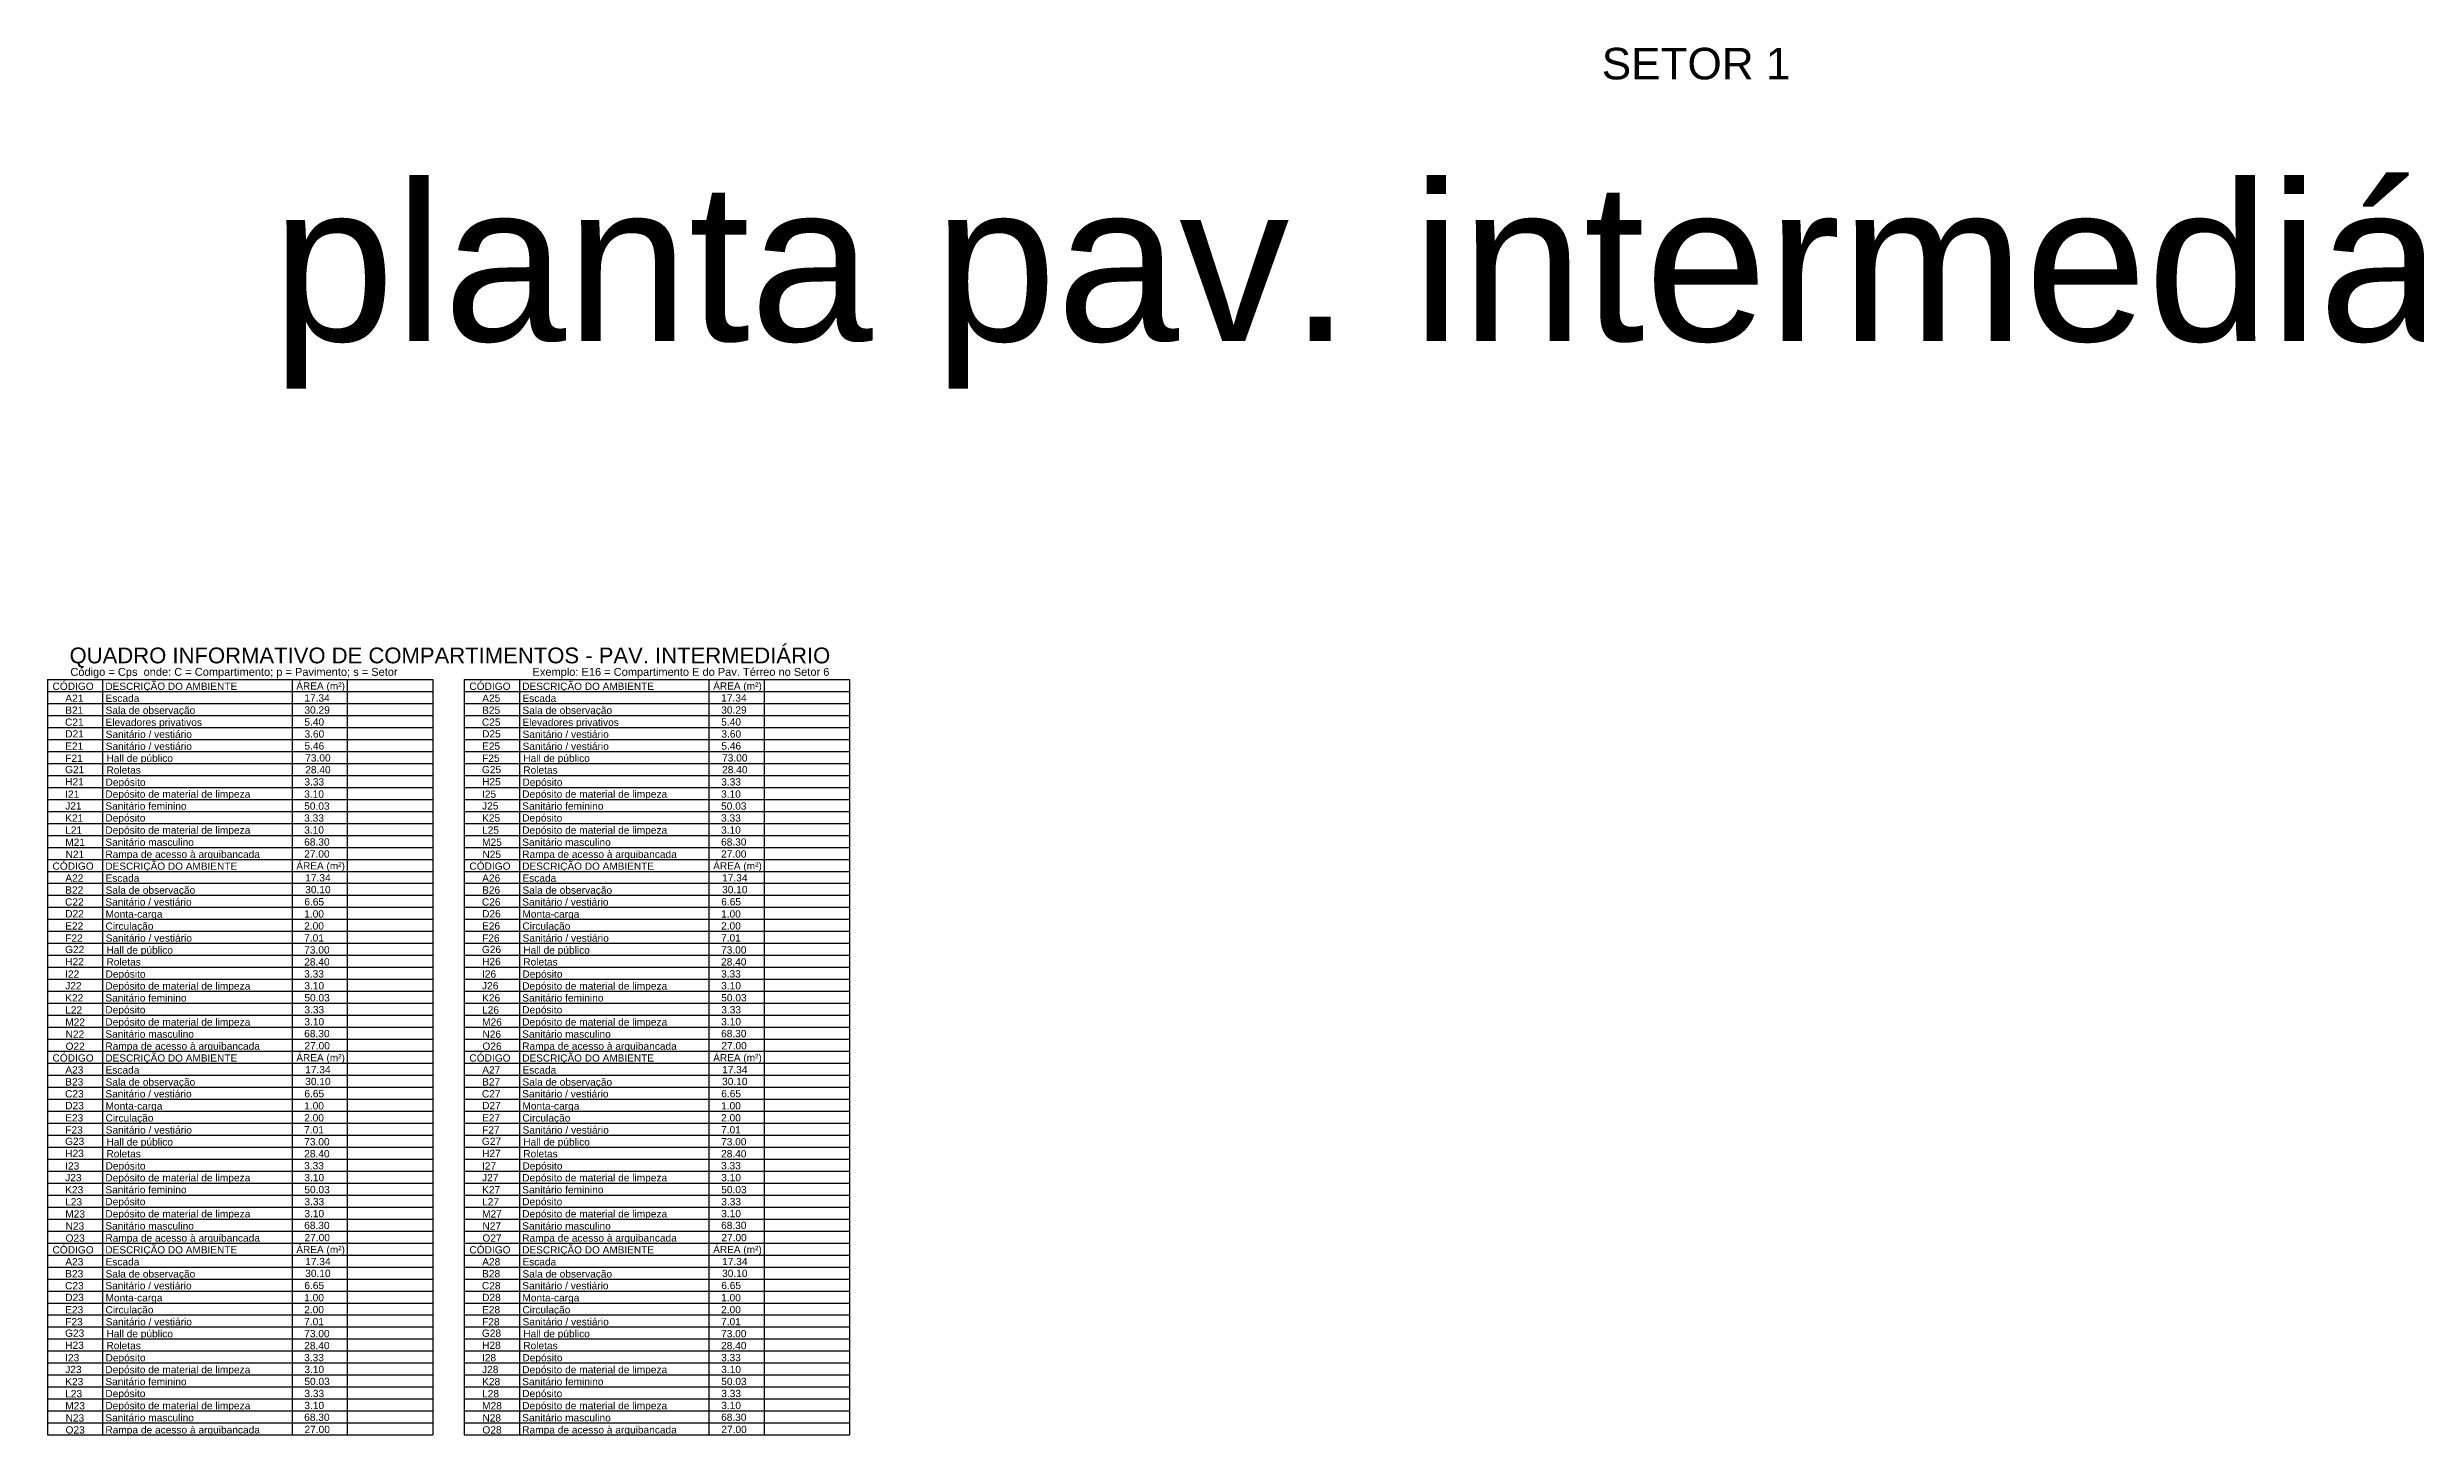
# Model space of a CAD drawing. Extents: x 964 to 1225, y -27 to 210.
# Drawn here: x 985.9 to 1136, y -26.8 to 61.2 of the extents above; entities that cross this region are included whole.
import ezdxf
from ezdxf.enums import TextEntityAlignment as Align

# ---------------------------------------------------------------- set-up
doc = ezdxf.new("R2010")
doc.units = 0
doc.header["$LTSCALE"] = 2
for name, color, linetype in [('PAREDE-ALTA-ARY', 1, 'CONTINUOUS'), ('TABELA-ARY', 2, 'CONTINUOUS'), ('TEXTO-PB-COTAS-ARY', 12, 'CONTINUOUS'), ('TEXTOG-EP-ARY', 11, 'CONTINUOUS')]:
    doc.layers.add(name, color=color, linetype=linetype)
doc.styles.add('ARIAL', font='arial.ttf', dxfattribs={"height": 0.5})
doc.styles.add('REGUA60', font='arial.ttf')
doc.styles.add('SEM_ESCALA', font='arial.ttf')

msp = doc.modelspace()

# ---------------------------------------------------------------- linework, layer by layer
at = {"layer": 'TABELA-ARY', "color": 1, "ltscale": 0.5}
for p, q in [((985.945, 21.136), (985.945, -26.744)), ((985.945, 21.136), (1010.356, 21.136)), ((989.445, 21.136), (989.445, 20.376)), ((1001.445, 21.136), (1001.445, 20.376)), ((1004.945, 21.136), (1004.945, 20.376)), ((1010.356, 21.136), (1010.356, -26.744)), ((1012.356, 21.136), (1012.356, -26.744)), ((1012.356, 21.136), (1036.767, 21.136)), ((1015.856, 21.136), (1015.856, 20.376)), ((1027.856, 21.136), (1027.856, 20.376)), ((1031.356, 21.136), (1031.356, 20.376)), ((1036.767, 21.136), (1036.767, -26.744)), ((985.945, 20.376), (1010.356, 20.376)), ((1012.356, 20.376), (1036.767, 20.376)), ((985.945, 9.736), (1010.356, 9.736)), ((989.445, 9.736), (989.445, 8.976)), ((1001.445, 9.736), (1001.445, 8.976)), ((1004.945, 9.736), (1004.945, 8.976)), ((1012.356, 9.736), (1036.767, 9.736)), ((1015.856, 9.736), (1015.856, 8.976)), ((1027.856, 9.736), (1027.856, 8.976)), ((1031.356, 9.736), (1031.356, 8.976)), ((985.945, 8.976), (1010.356, 8.976)), ((1012.356, 8.976), (1036.767, 8.976)), ((985.945, -2.424), (1010.356, -2.424)), ((989.445, -2.424), (989.445, -3.184)), ((1001.445, -2.424), (1001.445, -3.184)), ((1004.945, -2.424), (1004.945, -3.184)), ((1012.356, -2.424), (1036.767, -2.424)), ((1015.856, -2.424), (1015.856, -3.184)), ((1027.856, -2.424), (1027.856, -3.184)), ((1031.356, -2.424), (1031.356, -3.184)), ((985.945, -3.184), (1010.356, -3.184)), ((1012.356, -3.184), (1036.767, -3.184)), ((985.945, -14.584), (1010.356, -14.584)), ((989.445, -14.584), (989.445, -15.344)), ((1001.445, -14.584), (1001.445, -15.344)), ((1004.945, -14.584), (1004.945, -15.344)), ((1012.356, -14.584), (1036.767, -14.584)), ((1015.856, -14.584), (1015.856, -15.344)), ((1027.856, -14.584), (1027.856, -15.344)), ((1031.356, -14.584), (1031.356, -15.344)), ((985.945, -15.344), (1010.356, -15.344)), ((1012.356, -15.344), (1036.767, -15.344)), ((985.945, -26.744), (1010.356, -26.744)), ((1012.356, -26.744), (1036.767, -26.744))]:
    msp.add_line(p, q, dxfattribs=at)
at = {"layer": 'TABELA-ARY', "ltscale": 0.5}
for p, q in [((985.945, 19.616), (1010.356, 19.616)), ((989.445, 20.376), (989.445, 9.736)), ((1001.445, 20.376), (1001.445, 9.736)), ((1004.945, 20.376), (1004.945, 9.736)), ((1012.356, 19.616), (1036.767, 19.616)), ((1015.856, 20.376), (1015.856, 9.736)), ((1027.856, 20.376), (1027.856, 9.736)), ((1031.356, 20.376), (1031.356, 9.736)), ((985.945, 18.856), (1010.356, 18.856)), ((985.945, 18.096), (1010.356, 18.096)), ((1012.356, 18.856), (1036.767, 18.856)), ((1012.356, 18.096), (1036.767, 18.096)), ((985.945, 17.336), (1010.356, 17.336)), ((985.945, 16.576), (1010.356, 16.576)), ((1012.356, 17.336), (1036.767, 17.336)), ((1012.356, 16.576), (1036.767, 16.576)), ((985.945, 15.816), (1010.356, 15.816)), ((985.945, 15.056), (1010.356, 15.056)), ((1012.356, 15.816), (1036.767, 15.816)), ((1012.356, 15.056), (1036.767, 15.056)), ((985.945, 14.296), (1010.356, 14.296)), ((985.945, 13.536), (1010.356, 13.536)), ((1012.356, 14.296), (1036.767, 14.296)), ((1012.356, 13.536), (1036.767, 13.536)), ((985.945, 12.776), (1010.356, 12.776)), ((985.945, 12.016), (1010.356, 12.016)), ((1012.356, 12.776), (1036.767, 12.776)), ((1012.356, 12.016), (1036.767, 12.016)), ((985.945, 11.256), (1010.356, 11.256)), ((1012.356, 11.256), (1036.767, 11.256)), ((985.945, 10.496), (1010.356, 10.496)), ((1012.356, 10.496), (1036.767, 10.496)), ((985.945, 8.976), (1010.356, 8.976)), ((985.945, 8.216), (1010.356, 8.216)), ((989.445, 8.976), (989.445, -2.424)), ((1001.445, 8.976), (1001.445, -2.424)), ((1004.945, 8.976), (1004.945, -2.424)), ((1012.356, 8.976), (1036.767, 8.976)), ((1012.356, 8.216), (1036.767, 8.216)), ((1015.856, 8.976), (1015.856, -2.424)), ((1027.856, 8.976), (1027.856, -2.424)), ((1031.356, 8.976), (1031.356, -2.424)), ((985.945, 7.456), (1010.356, 7.456)), ((985.945, 6.696), (1010.356, 6.696)), ((1012.356, 7.456), (1036.767, 7.456)), ((1012.356, 6.696), (1036.767, 6.696)), ((985.945, 5.936), (1010.356, 5.936)), ((985.945, 5.176), (1010.356, 5.176)), ((1012.356, 5.936), (1036.767, 5.936)), ((1012.356, 5.176), (1036.767, 5.176)), ((985.945, 4.416), (1010.356, 4.416)), ((985.945, 3.656), (1010.356, 3.656)), ((1012.356, 4.416), (1036.767, 4.416)), ((1012.356, 3.656), (1036.767, 3.656)), ((985.945, 2.896), (1010.356, 2.896)), ((985.945, 2.136), (1010.356, 2.136)), ((1012.356, 2.896), (1036.767, 2.896)), ((1012.356, 2.136), (1036.767, 2.136)), ((985.945, 1.376), (1010.356, 1.376)), ((985.945, 0.616), (1010.356, 0.616)), ((1012.356, 1.376), (1036.767, 1.376)), ((1012.356, 0.616), (1036.767, 0.616)), ((985.945, -0.144), (1010.356, -0.144)), ((985.945, -0.904), (1010.356, -0.904)), ((1012.356, -0.144), (1036.767, -0.144)), ((1012.356, -0.904), (1036.767, -0.904)), ((985.945, -1.664), (1010.356, -1.664)), ((1012.356, -1.664), (1036.767, -1.664)), ((985.945, -3.944), (1010.356, -3.944)), ((989.445, -3.184), (989.445, -14.584)), ((1001.445, -3.184), (1001.445, -14.584)), ((1004.945, -3.184), (1004.945, -14.584)), ((1012.356, -3.944), (1036.767, -3.944)), ((1015.856, -3.184), (1015.856, -14.584)), ((1027.856, -3.184), (1027.856, -14.584)), ((1031.356, -3.184), (1031.356, -14.584)), ((985.945, -4.704), (1010.356, -4.704)), ((985.945, -5.464), (1010.356, -5.464)), ((1012.356, -4.704), (1036.767, -4.704)), ((1012.356, -5.464), (1036.767, -5.464)), ((985.945, -6.224), (1010.356, -6.224)), ((985.945, -6.984), (1010.356, -6.984)), ((1012.356, -6.224), (1036.767, -6.224)), ((1012.356, -6.984), (1036.767, -6.984)), ((985.945, -7.744), (1010.356, -7.744)), ((985.945, -8.504), (1010.356, -8.504)), ((1012.356, -7.744), (1036.767, -7.744)), ((1012.356, -8.504), (1036.767, -8.504)), ((985.945, -9.264), (1010.356, -9.264)), ((985.945, -10.024), (1010.356, -10.024)), ((1012.356, -9.264), (1036.767, -9.264)), ((1012.356, -10.024), (1036.767, -10.024)), ((985.945, -10.784), (1010.356, -10.784)), ((985.945, -11.544), (1010.356, -11.544)), ((1012.356, -10.784), (1036.767, -10.784)), ((1012.356, -11.544), (1036.767, -11.544)), ((985.945, -12.304), (1010.356, -12.304)), ((985.945, -13.064), (1010.356, -13.064)), ((1012.356, -12.304), (1036.767, -12.304)), ((1012.356, -13.064), (1036.767, -13.064)), ((985.945, -13.824), (1010.356, -13.824)), ((1012.356, -13.824), (1036.767, -13.824)), ((985.945, -16.104), (1010.356, -16.104)), ((989.445, -15.344), (989.445, -26.744)), ((1001.445, -15.344), (1001.445, -26.744)), ((1004.945, -15.344), (1004.945, -26.744)), ((1012.356, -16.104), (1036.767, -16.104)), ((1015.856, -15.344), (1015.856, -26.744)), ((1027.856, -15.344), (1027.856, -26.744)), ((1031.356, -15.344), (1031.356, -26.744)), ((985.945, -16.864), (1010.356, -16.864)), ((985.945, -17.624), (1010.356, -17.624)), ((1012.356, -16.864), (1036.767, -16.864)), ((1012.356, -17.624), (1036.767, -17.624)), ((985.945, -18.384), (1010.356, -18.384)), ((985.945, -19.144), (1010.356, -19.144)), ((1012.356, -18.384), (1036.767, -18.384)), ((1012.356, -19.144), (1036.767, -19.144)), ((985.945, -19.904), (1010.356, -19.904)), ((985.945, -20.664), (1010.356, -20.664)), ((1012.356, -19.904), (1036.767, -19.904)), ((1012.356, -20.664), (1036.767, -20.664)), ((985.945, -21.424), (1010.356, -21.424)), ((985.945, -22.184), (1010.356, -22.184)), ((1012.356, -21.424), (1036.767, -21.424)), ((1012.356, -22.184), (1036.767, -22.184)), ((985.945, -22.944), (1010.356, -22.944)), ((985.945, -23.704), (1010.356, -23.704)), ((1012.356, -22.944), (1036.767, -22.944)), ((1012.356, -23.704), (1036.767, -23.704)), ((985.945, -24.464), (1010.356, -24.464)), ((985.945, -25.224), (1010.356, -25.224)), ((1012.356, -24.464), (1036.767, -24.464)), ((1012.356, -25.224), (1036.767, -25.224)), ((985.945, -25.984), (1010.356, -25.984)), ((1012.356, -25.984), (1036.767, -25.984))]:
    msp.add_line(p, q, dxfattribs=at)

# ---------------------------------------------------------------- texts
at = {"layer": 'PAREDE-ALTA-ARY', "style": 'REGUA60'}
msp.add_text('planta pav. intermediário- nivel: 7.65', height=10, dxfattribs=at).set_placement((1000.171, 42.588))
at = {"layer": 'TEXTO-PB-COTAS-ARY', "style": 'SEM_ESCALA'}
for s, height, p in [('QUADRO INFORMATIVO DE COMPARTIMENTOS - PAV. INTERMEDIÁRIO', 1, (987.349, 22.16)), ('CÓDIGO', 0.4603, (986.27, 20.477)), ('Código = Cps  onde: C = Compartimento; p = Pavimento; s = Setor', 0.5, (987.402, 21.368)), ('DESCRIÇÃO DO AMBIENTE', 0.4557, (989.62, 20.477)), ('ÁREA (m²)', 0.4557, (1001.717, 20.496)), ('CÓDIGO', 0.4603, (1012.681, 20.477)), ('DESCRIÇÃO DO AMBIENTE', 0.4557, (1016.03, 20.477)), ('ÁREA (m²)', 0.4557, (1028.128, 20.496)), ('CÓDIGO', 0.4603, (986.27, 9.077)), ('DESCRIÇÃO DO AMBIENTE', 0.4557, (989.62, 9.077)), ('ÁREA (m²)', 0.4557, (1001.717, 9.096)), ('CÓDIGO', 0.4603, (1012.681, 9.077)), ('DESCRIÇÃO DO AMBIENTE', 0.4557, (1016.03, 9.077)), ('ÁREA (m²)', 0.4557, (1028.128, 9.096)), ('CÓDIGO', 0.4603, (986.27, -3.083)), ('DESCRIÇÃO DO AMBIENTE', 0.4557, (989.62, -3.083)), ('ÁREA (m²)', 0.4557, (1001.717, -3.064)), ('CÓDIGO', 0.4603, (1012.681, -3.083)), ('DESCRIÇÃO DO AMBIENTE', 0.4557, (1016.03, -3.083)), ('ÁREA (m²)', 0.4557, (1028.128, -3.064)), ('CÓDIGO', 0.4603, (986.27, -15.243)), ('DESCRIÇÃO DO AMBIENTE', 0.4557, (989.62, -15.243)), ('ÁREA (m²)', 0.4557, (1001.717, -15.224)), ('CÓDIGO', 0.4603, (1012.681, -15.243)), ('DESCRIÇÃO DO AMBIENTE', 0.4557, (1016.03, -15.243)), ('ÁREA (m²)', 0.4557, (1028.128, -15.224))]:
    msp.add_text(s, height=height, dxfattribs=at).set_placement(p)
msp.add_text('Exemplo: E16 = Compartimento E do Pav. Térreo no Setor 6', height=0.5, dxfattribs=at).set_placement((1035.487, 21.368), align=Align.RIGHT)
at = {"layer": 'TEXTO-PB-COTAS-ARY', "color": 3, "style": 'SEM_ESCALA'}
for s, height, p in [('A21', 0.4603, (987.082, 19.72)), ('Escada ', 0.4603, (989.628, 19.716)), ('17.34', 0.4603, (1002.226, 19.735)), ('A25', 0.4603, (1013.493, 19.72)), ('Escada ', 0.4603, (1016.039, 19.716)), ('17.34', 0.4603, (1028.636, 19.735)), ('C21', 0.4603, (987.063, 18.205)), ('B21', 0.4603, (987.076, 18.961)), ('Sala de observação', 0.46031, (989.63, 18.953)), ('Elevadores privativos ', 0.46031, (989.628, 18.193)), ('5.40', 0.4603, (1002.226, 18.212)), ('30.29', 0.4603, (1002.228, 18.972)), ('C25', 0.4603, (1013.474, 18.205)), ('B25', 0.4603, (1013.487, 18.961)), ('Sala de observação', 0.46031, (1016.041, 18.953)), ('Elevadores privativos ', 0.46031, (1016.039, 18.193)), ('5.40', 0.4603, (1028.636, 18.212)), ('30.29', 0.4603, (1028.639, 18.972)), ('E21', 0.4603, (987.074, 16.682)), ('D21', 0.4603, (987.076, 17.46)), ('Sanitário / vestiário', 0.46031, (989.637, 17.435)), ('Sanitário / vestiário', 0.46031, (989.637, 16.675)), ('3.60', 0.4603, (1002.234, 17.454)), ('5.46', 0.4603, (1002.234, 16.694)), ('E25', 0.4603, (1013.484, 16.682)), ('D25', 0.4603, (1013.487, 17.46)), ('Sanitário / vestiário', 0.46031, (1016.047, 17.435)), ('Sanitário / vestiário', 0.46031, (1016.047, 16.675)), ('3.60', 0.4603, (1028.645, 17.454)), ('5.46', 0.4603, (1028.645, 16.694)), ('G21', 0.4603, (987.064, 15.195)), ('F21', 0.4603, (987.077, 15.916)), ('Hall de público', 0.46031, (989.684, 15.917)), ('Roletas', 0.4603, (989.684, 15.168)), ('73.00', 0.4603, (1002.281, 15.936)), ('28.40', 0.4603, (1002.281, 15.187)), ('G25', 0.4603, (1013.474, 15.195)), ('F25', 0.4603, (1013.487, 15.916)), ('Hall de público', 0.46031, (1016.095, 15.917)), ('Roletas', 0.4603, (1016.095, 15.168)), ('28.40', 0.4603, (1028.692, 15.187)), ('73.00', 0.4603, (1028.692, 15.936)), ('H21', 0.4603, (987.076, 14.428)), ('I21', 0.4603, (987.071, 13.636)), ('Depósito de material de limpeza', 0.46031, (989.618, 13.644)), ('Depósito', 0.4603, (989.628, 14.397)), ('3.10', 0.4603, (1002.215, 13.645)), ('3.33', 0.4603, (1002.226, 14.416)), ('H25', 0.4603, (1013.487, 14.428)), ('I25', 0.4603, (1013.481, 13.636)), ('Depósito de material de limpeza', 0.46031, (1016.028, 13.644)), ('Depósito', 0.4603, (1016.039, 14.397)), ('3.10', 0.4603, (1028.626, 13.645)), ('3.33', 0.4603, (1028.637, 14.416)), ('J21', 0.4603, (987.074, 12.893)), ('K21', 0.4603, (987.076, 12.126)), ('Sanitário feminino', 0.46031, (989.618, 12.885)), ('Depósito', 0.4603, (989.618, 12.131)), ('3.33', 0.4603, (1002.215, 12.126)), ('50.03', 0.4603, (1002.215, 12.885)), ('J25', 0.4603, (1013.484, 12.893)), ('K25', 0.4603, (1013.487, 12.126)), ('Sanitário feminino', 0.46031, (1016.028, 12.885)), ('Depósito', 0.4603, (1016.028, 12.131)), ('3.33', 0.4603, (1028.626, 12.126)), ('50.03', 0.4603, (1028.626, 12.885)), ('L21', 0.4603, (987.074, 11.359)), ('M21', 0.4603, (987.076, 10.592)), ('Sanitário masculino', 0.46031, (989.618, 10.594)), ('Depósito de material de limpeza', 0.46031, (989.618, 11.36)), ('3.10', 0.4603, (1002.215, 11.366)), ('68.30', 0.4603, (1002.215, 10.607)), ('L25', 0.4603, (1013.485, 11.359)), ('M25', 0.4603, (1013.487, 10.592)), ('Sanitário masculino', 0.46031, (1016.028, 10.594)), ('Depósito de material de limpeza', 0.46031, (1016.028, 11.36)), ('3.10', 0.4603, (1028.626, 11.366)), ('68.30', 0.4603, (1028.626, 10.607)), ('N21', 0.4603, (987.097, 9.824)), ('Rampa de acesso à arquibancada', 0.46031, (989.618, 9.828)), ('27.00', 0.4603, (1002.215, 9.847)), ('N25', 0.4603, (1013.507, 9.824)), ('Rampa de acesso à arquibancada', 0.46031, (1016.028, 9.828)), ('27.00', 0.4603, (1028.626, 9.847)), ('A22', 0.4603, (987.082, 8.32)), ('B22', 0.4603, (987.076, 7.561)), ('Sala de observação', 0.46031, (989.63, 7.553)), ('Escada ', 0.4603, (989.628, 8.316)), ('30.10', 0.4603, (1002.281, 7.587)), ('17.34', 0.4603, (1002.281, 8.336)), ('A26', 0.4603, (1013.493, 8.32)), ('B26', 0.4603, (1013.487, 7.561)), ('Sala de observação', 0.46031, (1016.041, 7.553)), ('Escada ', 0.4603, (1016.039, 8.316)), ('30.10', 0.4603, (1028.692, 7.587)), ('17.34', 0.4603, (1028.692, 8.336)), ('C22', 0.4603, (987.063, 6.805)), ('D22', 0.4603, (987.076, 6.06)), ('Sanitário / vestiário', 0.46031, (989.618, 6.805)), ('Monta-carga', 0.46031, (989.628, 6.037)), ('6.65', 0.4603, (1002.226, 6.816)), ('1.00', 0.4603, (1002.215, 6.045)), ('C26', 0.4603, (1013.474, 6.805)), ('D26', 0.4603, (1013.487, 6.06)), ('Sanitário / vestiário', 0.46031, (1016.028, 6.805)), ('Monta-carga', 0.46031, (1016.039, 6.037)), ('6.65', 0.4603, (1028.637, 6.816)), ('1.00', 0.4603, (1028.626, 6.045)), ('E22', 0.4603, (987.074, 5.282)), ('F22', 0.4603, (987.077, 4.516)), ('Circulação', 0.4603, (989.628, 5.277)), ('Sanitário / vestiário', 0.46031, (989.637, 4.515)), ('2.00', 0.4603, (1002.215, 5.285)), ('7.01', 0.4603, (1002.215, 4.526)), ('E26', 0.4603, (1013.484, 5.282)), ('F26', 0.4603, (1013.487, 4.516)), ('Circulação', 0.4603, (1016.039, 5.277)), ('Sanitário / vestiário', 0.46031, (1016.047, 4.515)), ('2.00', 0.4603, (1028.626, 5.285)), ('7.01', 0.4603, (1028.626, 4.526)), ('G22', 0.4603, (987.064, 3.795)), ('H22', 0.4603, (987.076, 3.028)), ('Hall de público', 0.46031, (989.684, 3.757)), ('Roletas', 0.4603, (989.684, 3.008)), ('28.40', 0.4603, (1002.215, 3.007)), ('73.00', 0.4603, (1002.215, 3.766)), ('G26', 0.4603, (1013.474, 3.795)), ('H26', 0.4603, (1013.487, 3.028)), ('Hall de público', 0.46031, (1016.095, 3.757)), ('Roletas', 0.4603, (1016.095, 3.008)), ('28.40', 0.4603, (1028.626, 3.007)), ('73.00', 0.4603, (1028.626, 3.766)), ('J22', 0.4603, (987.074, 1.493)), ('I22', 0.4603, (987.071, 2.236)), ('Depósito de material de limpeza', 0.46031, (989.618, 1.484)), ('Depósito', 0.4603, (989.628, 2.237)), ('3.33', 0.4603, (1002.215, 2.247)), ('3.10', 0.4603, (1002.226, 1.495)), ('J26', 0.4603, (1013.484, 1.493)), ('I26', 0.4603, (1013.481, 2.236)), ('Depósito de material de limpeza', 0.46031, (1016.028, 1.484)), ('Depósito', 0.4603, (1016.039, 2.237)), ('3.33', 0.4603, (1028.626, 2.247)), ('3.10', 0.4603, (1028.636, 1.495)), ('L22', 0.4603, (987.074, -0.041)), ('K22', 0.4603, (987.076, 0.726)), ('Sanitário feminino', 0.46031, (989.618, 0.725)), ('Depósito', 0.4603, (989.618, -0.029)), ('50.03', 0.4603, (1002.226, 0.735)), ('3.33', 0.4603, (1002.228, -0.028)), ('L26', 0.4603, (1013.485, -0.041)), ('K26', 0.4603, (1013.487, 0.726)), ('Sanitário feminino', 0.46031, (1016.028, 0.725)), ('Depósito', 0.4603, (1016.028, -0.029)), ('50.03', 0.4603, (1028.636, 0.735)), ('3.33', 0.4603, (1028.639, -0.028)), ('M22', 0.4603, (987.076, -0.808)), ('N22', 0.4603, (987.097, -1.576)), ('Sanitário masculino', 0.46031, (989.618, -1.566)), ('Depósito de material de limpeza', 0.46031, (989.618, -0.8)), ('68.30', 0.4603, (1002.215, -1.536)), ('3.10', 0.4603, (1002.226, -0.788)), ('M26', 0.4603, (1013.487, -0.808)), ('N26', 0.4603, (1013.507, -1.576)), ('Sanitário masculino', 0.46031, (1016.028, -1.566)), ('Depósito de material de limpeza', 0.46031, (1016.028, -0.8)), ('68.30', 0.4603, (1028.626, -1.536)), ('3.10', 0.4603, (1028.636, -0.788)), ('O22', 0.4603, (987.097, -2.336)), ('Rampa de acesso à arquibancada', 0.46031, (989.618, -2.332)), ('27.00', 0.4603, (1002.234, -2.306)), ('O26', 0.4603, (1013.507, -2.336)), ('Rampa de acesso à arquibancada', 0.46031, (1016.028, -2.332)), ('27.00', 0.4603, (1028.645, -2.306)), ('A23', 0.4603, (987.082, -3.84)), ('B23', 0.4603, (987.076, -4.599)), ('Sala de observação', 0.46031, (989.63, -4.607)), ('Escada ', 0.4603, (989.628, -3.844)), ('30.10', 0.4603, (1002.281, -4.573)), ('17.34', 0.4603, (1002.281, -3.824)), ('A27', 0.4603, (1013.493, -3.84)), ('B27', 0.4603, (1013.487, -4.599)), ('Sala de observação', 0.46031, (1016.041, -4.607)), ('Escada ', 0.4603, (1016.039, -3.844)), ('30.10', 0.4603, (1028.692, -4.573)), ('17.34', 0.4603, (1028.692, -3.824)), ('C23', 0.4603, (987.063, -5.355)), ('D23', 0.4603, (987.076, -6.1)), ('Sanitário / vestiário', 0.46031, (989.618, -5.355)), ('Monta-carga', 0.46031, (989.628, -6.123)), ('6.65', 0.4603, (1002.226, -5.344)), ('1.00', 0.4603, (1002.215, -6.115)), ('C27', 0.4603, (1013.474, -5.355)), ('D27', 0.4603, (1013.487, -6.1)), ('Sanitário / vestiário', 0.46031, (1016.028, -5.355)), ('Monta-carga', 0.46031, (1016.039, -6.123)), ('6.65', 0.4603, (1028.637, -5.344)), ('1.00', 0.4603, (1028.626, -6.115)), ('E23', 0.4603, (987.074, -6.878)), ('F23', 0.4603, (987.077, -7.644)), ('Circulação', 0.4603, (989.628, -6.883)), ('Sanitário / vestiário', 0.46031, (989.637, -7.645)), ('2.00', 0.4603, (1002.215, -6.875)), ('7.01', 0.4603, (1002.215, -7.634)), ('E27', 0.4603, (1013.484, -6.878)), ('F27', 0.4603, (1013.487, -7.644)), ('Circulação', 0.4603, (1016.039, -6.883)), ('Sanitário / vestiário', 0.46031, (1016.047, -7.645)), ('2.00', 0.4603, (1028.626, -6.875)), ('7.01', 0.4603, (1028.626, -7.634)), ('G23', 0.4603, (987.064, -8.365)), ('H23', 0.4603, (987.076, -9.132)), ('Hall de público', 0.46031, (989.684, -8.403)), ('Roletas', 0.4603, (989.684, -9.152)), ('28.40', 0.4603, (1002.215, -9.153)), ('73.00', 0.4603, (1002.215, -8.394)), ('G27', 0.4603, (1013.474, -8.365)), ('H27', 0.4603, (1013.487, -9.132)), ('Hall de público', 0.46031, (1016.095, -8.403)), ('Roletas', 0.4603, (1016.095, -9.152)), ('28.40', 0.4603, (1028.626, -9.153)), ('73.00', 0.4603, (1028.626, -8.394)), ('J23', 0.4603, (987.074, -10.667)), ('I23', 0.4603, (987.071, -9.924)), ('Depósito de material de limpeza', 0.46031, (989.618, -10.676)), ('Depósito', 0.4603, (989.628, -9.923)), ('3.33', 0.4603, (1002.215, -9.913)), ('3.10', 0.4603, (1002.226, -10.665)), ('J27', 0.4603, (1013.484, -10.667)), ('I27', 0.4603, (1013.481, -9.924)), ('Depósito de material de limpeza', 0.46031, (1016.028, -10.676)), ('Depósito', 0.4603, (1016.039, -9.923)), ('3.33', 0.4603, (1028.626, -9.913)), ('3.10', 0.4603, (1028.636, -10.665)), ('L23', 0.4603, (987.074, -12.201)), ('K23', 0.4603, (987.076, -11.434)), ('Sanitário feminino', 0.46031, (989.618, -11.435)), ('Depósito', 0.4603, (989.618, -12.189)), ('50.03', 0.4603, (1002.226, -11.425)), ('3.33', 0.4603, (1002.228, -12.188)), ('L27', 0.4603, (1013.485, -12.201)), ('K27', 0.4603, (1013.487, -11.434)), ('Sanitário feminino', 0.46031, (1016.028, -11.435)), ('Depósito', 0.4603, (1016.028, -12.189)), ('50.03', 0.4603, (1028.636, -11.425)), ('3.33', 0.4603, (1028.639, -12.188)), ('M23', 0.4603, (987.076, -12.968)), ('N23', 0.4603, (987.097, -13.736)), ('Sanitário masculino', 0.46031, (989.618, -13.726)), ('Depósito de material de limpeza', 0.46031, (989.618, -12.96)), ('68.30', 0.4603, (1002.215, -13.696)), ('3.10', 0.4603, (1002.226, -12.948)), ('M27', 0.4603, (1013.487, -12.968)), ('N27', 0.4603, (1013.507, -13.736)), ('Sanitário masculino', 0.46031, (1016.028, -13.726)), ('Depósito de material de limpeza', 0.46031, (1016.028, -12.96)), ('68.30', 0.4603, (1028.626, -13.696)), ('3.10', 0.4603, (1028.636, -12.948)), ('O23', 0.4603, (987.097, -14.496)), ('Rampa de acesso à arquibancada', 0.46031, (989.618, -14.492)), ('27.00', 0.4603, (1002.234, -14.466)), ('O27', 0.4603, (1013.507, -14.496)), ('Rampa de acesso à arquibancada', 0.46031, (1016.028, -14.492)), ('27.00', 0.4603, (1028.645, -14.466)), ('A23', 0.4603, (987.082, -16)), ('B23', 0.4603, (987.076, -16.759)), ('Sala de observação', 0.46031, (989.63, -16.767)), ('Escada ', 0.4603, (989.628, -16.004)), ('30.10', 0.4603, (1002.281, -16.733)), ('17.34', 0.4603, (1002.281, -15.984)), ('A28', 0.4603, (1013.493, -16)), ('B28', 0.4603, (1013.487, -16.759)), ('Sala de observação', 0.46031, (1016.041, -16.767)), ('Escada ', 0.4603, (1016.039, -16.004)), ('30.10', 0.4603, (1028.692, -16.733)), ('17.34', 0.4603, (1028.692, -15.984)), ('C23', 0.4603, (987.063, -17.515)), ('D23', 0.4603, (987.076, -18.26)), ('Sanitário / vestiário', 0.46031, (989.618, -17.515)), ('Monta-carga', 0.46031, (989.628, -18.283)), ('6.65', 0.4603, (1002.226, -17.504)), ('1.00', 0.4603, (1002.215, -18.275)), ('C28', 0.4603, (1013.474, -17.515)), ('D28', 0.4603, (1013.487, -18.26)), ('Sanitário / vestiário', 0.46031, (1016.028, -17.515)), ('Monta-carga', 0.46031, (1016.039, -18.283)), ('6.65', 0.4603, (1028.637, -17.504)), ('1.00', 0.4603, (1028.626, -18.275)), ('E23', 0.4603, (987.074, -19.038)), ('F23', 0.4603, (987.077, -19.804)), ('Circulação', 0.4603, (989.628, -19.043)), ('Sanitário / vestiário', 0.46031, (989.637, -19.805)), ('2.00', 0.4603, (1002.215, -19.035)), ('7.01', 0.4603, (1002.215, -19.794)), ('E28', 0.4603, (1013.484, -19.038)), ('F28', 0.4603, (1013.487, -19.804)), ('Circulação', 0.4603, (1016.039, -19.043)), ('Sanitário / vestiário', 0.46031, (1016.047, -19.805)), ('2.00', 0.4603, (1028.626, -19.035)), ('7.01', 0.4603, (1028.626, -19.794)), ('G23', 0.4603, (987.064, -20.525)), ('H23', 0.4603, (987.076, -21.292)), ('Hall de público', 0.46031, (989.684, -20.563)), ('Roletas', 0.4603, (989.684, -21.312)), ('28.40', 0.4603, (1002.215, -21.313)), ('73.00', 0.4603, (1002.215, -20.554)), ('G28', 0.4603, (1013.474, -20.525)), ('H28', 0.4603, (1013.487, -21.292)), ('Hall de público', 0.46031, (1016.095, -20.563)), ('Roletas', 0.4603, (1016.095, -21.312)), ('28.40', 0.4603, (1028.626, -21.313)), ('73.00', 0.4603, (1028.626, -20.554)), ('J23', 0.4603, (987.074, -22.827)), ('I23', 0.4603, (987.071, -22.084)), ('Depósito de material de limpeza', 0.46031, (989.618, -22.836)), ('Depósito', 0.4603, (989.628, -22.083)), ('3.33', 0.4603, (1002.215, -22.073)), ('3.10', 0.4603, (1002.226, -22.825)), ('J28', 0.4603, (1013.484, -22.827)), ('I28', 0.4603, (1013.481, -22.084)), ('Depósito de material de limpeza', 0.46031, (1016.028, -22.836)), ('Depósito', 0.4603, (1016.039, -22.083)), ('3.33', 0.4603, (1028.626, -22.073)), ('3.10', 0.4603, (1028.636, -22.825)), ('L23', 0.4603, (987.074, -24.361)), ('K23', 0.4603, (987.076, -23.594)), ('Sanitário feminino', 0.46031, (989.618, -23.595)), ('Depósito', 0.4603, (989.618, -24.349)), ('50.03', 0.4603, (1002.226, -23.585)), ('3.33', 0.4603, (1002.228, -24.348)), ('L28', 0.4603, (1013.485, -24.361)), ('K28', 0.4603, (1013.487, -23.594)), ('Sanitário feminino', 0.46031, (1016.028, -23.595)), ('Depósito', 0.4603, (1016.028, -24.349)), ('50.03', 0.4603, (1028.636, -23.585)), ('3.33', 0.4603, (1028.639, -24.348)), ('M23', 0.4603, (987.076, -25.128)), ('N23', 0.4603, (987.097, -25.896)), ('Sanitário masculino', 0.46031, (989.618, -25.886)), ('Depósito de material de limpeza', 0.46031, (989.618, -25.12)), ('68.30', 0.4603, (1002.215, -25.856)), ('3.10', 0.4603, (1002.226, -25.108)), ('M28', 0.4603, (1013.487, -25.128)), ('N28', 0.4603, (1013.507, -25.896)), ('Sanitário masculino', 0.46031, (1016.028, -25.886)), ('Depósito de material de limpeza', 0.46031, (1016.028, -25.12)), ('68.30', 0.4603, (1028.626, -25.856)), ('3.10', 0.4603, (1028.636, -25.108)), ('O23', 0.4603, (987.097, -26.656)), ('Rampa de acesso à arquibancada', 0.46031, (989.618, -26.652)), ('27.00', 0.4603, (1002.234, -26.626)), ('O28', 0.4603, (1013.507, -26.656)), ('Rampa de acesso à arquibancada', 0.46031, (1016.028, -26.652)), ('27.00', 0.4603, (1028.645, -26.626))]:
    msp.add_text(s, height=height, dxfattribs=at).set_placement(p)
at = {"layer": 'TEXTOG-EP-ARY', "style": 'ARIAL'}
msp.add_text('SETOR 1', height=2, dxfattribs=at).set_placement((1084.418, 59.171))

doc.saveas('drawing.dxf')
